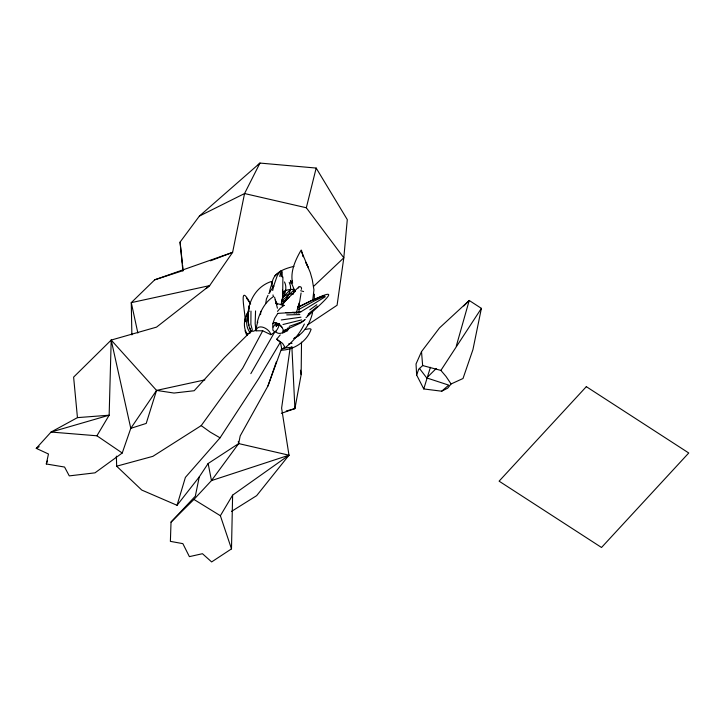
<?xml version="1.0" encoding="UTF-8"?>
<svg xmlns="http://www.w3.org/2000/svg" width="725" height="725" viewBox="0 0 725 725"><rect width="100%" height="100%" fill="white"/><g stroke="black" fill="none" stroke-linecap="round" stroke-linejoin="round"><path stroke-width="1.09" d="M289.202 282.324L290.381 285.55L290.643 289.302L282.542 297.803L282.523 289.782M269.718 292.936C268.748 289.828 273.298 283.022 271.44 281.472C253.442 287.227 244.878 307.563 248.956 325.199M281.345 413.322L294.921 408.61L301.147 374.626L301.518 342.127M282.678 295.836L282.904 276.968M281.626 348.462L267.942 385.99L240.193 435.897L238.67 443.582L208.129 463.52L199.248 476.923L195.324 496.181L171.028 522.091L170.384 541.367L182.854 543.632L189.388 556.637L202.456 553.71L211.646 561.929L231.493 548.879L232.616 495.148L288.985 455.2L281.608 408.121L290.036 348.698M307.753 324.8L337.08 305.252L343.813 257.819L347.293 219.621L316.173 168.064L259.967 163.071L244.552 193.548L232.616 252.363L209.643 285.623L156.528 327.129L111.197 340.07L109.149 415.208L96.914 435.788L51.058 432.046L36.25 448.349L48.466 454.004L46.3 463.982L64.57 467.045L69.274 475.89L94.984 472.845L122.235 453.016L130.781 428.339L156.555 390.413L204.894 379.891M314.233 298.872L314.387 294.178L313.807 294.613M250.977 311.079L250.877 324.383L252.363 330.156M282.523 297.893L281.01 304.772C285.088 300.449 292.012 294.785 295.256 291.242M255.553 310.943L255.164 323.577L256.007 330.799L262.722 330.781L270.815 334.687L273.923 332.73C276.877 331.978 282.252 320.858 276.071 326.313L278.436 324.202L279.469 324.066L275.482 323.794L273.162 327.093M260.547 314.668L260.801 311.324M299.017 313.146L299.162 303.403M257.846 321.991C255.599 326.622 257.774 331.996 251.249 331.252M250.669 330.437L251.24 331.18L250.143 332.965L247.035 333.826C243.074 327.7 243.89 319.426 247.352 313.236M281.092 276.723L281.69 271.531M256.152 329.259L255.97 330.283M289.384 327.899L287.145 330.845L282.641 333.056M247.234 316.399C245.974 321.918 246.455 328.153 250.125 332.702M248.213 312.656L249.346 305.479C247.823 313.988 246.708 323.74 251.222 331.497M301.083 293L299.751 301.364L296.217 313.155M312.874 298.881L313.934 289.9L312.276 279.614L310.282 272.546L301.772 252.073L303.331 256.768L303.023 255.988M256.007 330.799C257.719 322.688 269.854 328.842 270.815 334.687M297.558 308.062L297.893 306.312M265.858 303.005L266.356 299.117L268.032 295.302M481.391 308.361L472.936 349.613L463.012 378.504L451.077 383.96L447.697 388.156L441.67 391.201L423.763 388.944L416.639 374.997L416.032 363.959L421.506 351.625L439.477 327.945L469.22 300.476L481.391 308.361L440.882 370.403L445.957 376.375L451.077 383.96M291.405 283.548L290.498 280.421L294.278 289.81L293.054 294.142L293.543 293.371M313.499 286.466L343.813 257.819L306.322 207.758L316.173 168.064M273.388 287.091L272.709 290.544M274.485 331.724L272.89 330.147L272.79 323.64L274.712 318.302L277.72 313.59M423.763 388.944L430.414 367.285M456.27 346.197L469.22 300.476L463.801 305.968M257.185 322.507C259.722 312.475 264.426 302.388 273.434 296.652M116.381 456.143L116.653 466.193L141.756 490.055L177.045 505.298L185.392 477.394L220.056 437.818L258.716 378.604L280.376 342.209L276.687 339.218L280.222 334.923M111.197 340.07L156.555 390.413L146.214 423.427L130.781 428.339L111.197 340.07L73.615 377.127L77.448 417.627L51.058 432.046L109.149 415.208L77.448 417.627M246.446 316.009L247.343 313.39L249.318 311.061M279.632 276.379L281.246 271.322M312.593 312.566C310.237 322.761 304.518 332.938 294.966 337.85M267.942 385.99L276.352 361.829M284.499 281.962C287.671 288.224 284.59 294.912 281.653 300.603M416.639 374.997L418.651 369.342L422.648 365.554L421.506 351.625M295.265 291.097L294.278 289.81L290.643 289.302L288.813 294.25L284.943 301.537L282.578 304.536M46.3 463.982L47.497 460.828M298.328 287.988C298.881 285.124 302.642 287.191 301.328 289.384M282.94 331.198L283.439 331.035M304.364 324.048C299.878 333.428 293.018 341.665 284.789 348M291.078 283.611L292.392 281.01M301.102 250.143C295.9 259.151 289.819 271.395 292.637 283.158M276.796 274.168C272.808 277.167 271.168 283.085 272.573 287.798M262.722 330.781L242.676 368.218L201.215 425.62L152.875 456.342L116.653 466.193M250.832 373.638L274.974 331.561M287.145 330.845L288.668 328.289M231.493 548.879L220.373 515.729L232.616 495.148M268.757 293.562L273.914 285.976L273.352 286.928L277.322 275.491L280.512 270.951M238.289 441.38L238.67 443.582L211.473 480.593L193.938 499.443L171.028 522.091M182.881 270.96L180.063 242.123L199.384 216.086L259.967 163.071L257.747 165.545M282.605 294.577L285.822 290.353L290.643 289.302M288.151 327.818C285.278 331.225 280.856 335.494 276.234 332.367L275.718 331.171M177.045 505.298L199.248 476.923M238.67 443.582L288.985 455.2L256.65 495.655L231.483 511.433M277.494 311.378L280.131 308.324L284.082 305.379L275.572 303.231M284.943 301.537L289.121 297.132M297.957 336.101L299.09 334.896M250.759 331.57L224.306 357.733L194.182 390.73L174.018 393.05L156.555 390.413M419.367 368.318L426.708 377.915L436.26 368.472M281.545 301.355L294.278 289.81M210.495 260.81L232.616 252.363L154.724 279.814L131.279 302.642L131.868 334.914M307.382 315.683L312.076 311.288M305.968 317.749C337.107 289.474 337.714 287.961 298.637 306.757M295.483 290.1L298.745 287.1M274.576 276.18C279.442 270.316 286.864 268.132 293.96 266.347M280.376 342.209L281.762 348.879M441.67 391.201L448.73 385.129L426.708 377.915M206.226 288.55L209.643 285.623L131.279 302.642L137.859 333.011M308.297 314.097L317.496 306.331M304.446 320.196L300.703 322.951L289.202 328.289M309.811 309.856L316.834 304.736M305.27 319.462L301.464 322.036L289.248 326.359M298.772 309.493L314.306 300.938L324.8 296.054M325.262 296.77L300.757 311.868M283.992 330.491L285.596 329.549M36.25 448.349L39.168 446.682M282.451 296.788L288.813 294.25L293.598 293.507M298.582 307.146L313.127 299.751L324.392 295.555M199.384 216.086L244.552 193.548L306.322 207.758M293.643 338.512L296.67 337.007M282.632 291.939L285.822 290.353M272.79 323.64L275.065 322.553L278.735 323.885L281.49 326.368L283.348 330.02L282.949 331.325M277.566 324.573L275.817 325.326L279.469 324.066L275.482 323.794M313.39 299.923L324.157 295.655M281.409 301.7L286.484 300.032M288.985 455.2L211.473 480.593L208.129 463.52M154.724 279.814L183.117 270.597M277.421 313.408L300.739 311.94M282.977 324.519L301.555 319.924M286.266 410.984L294.921 408.61L291.858 346.505M281.3 319.952L300.966 317.188M281.59 349.033L283.584 348.653L284.508 346.505L282.614 343.396L276.687 339.218M288.813 343.804L292.066 343.242M282.306 305.587L284.082 305.379M283.901 348.109L291.223 347.266M281.336 350.202C293.915 349.894 307.001 341.52 311.097 329.304C309.974 327.827 306.838 329.766 305.261 329.168M299.842 314.568L286.728 314.904M298.492 312.765L285.768 312.638M422.648 365.554L440.882 370.403M300.712 290.725L303.603 291.577M292.818 312.294L294.567 312.955M275.065 322.553L279.297 324.474L278.735 323.885L281.808 327.301M220.056 437.818L210.196 432.091L201.215 425.62M193.938 499.443L220.373 515.729M96.914 435.788L122.235 453.016M250.651 304.056C237.283 278.853 246.074 315.248 245.159 321.764M250.27 303.467L246.355 297.821M293.263 288.396L294.486 290.199M277.43 304.292L275.165 299.86M307.753 266.419L305.832 262.341L308.442 267.915M245.041 330.745L246.645 335.086M247.035 333.826L247.488 335.077M274.585 297.132L277.421 308.207M249.962 328.008L250.433 329.63M273.189 296.036L272.999 294.903M300.458 370.203L301.147 374.626M301.546 250.306L301.863 252.373M180.063 242.123L182.365 263.084M182.6 265.296L183.09 269.709M245.403 321.565L245.349 320.015M282.052 271.694L282.288 276.941M291.396 281.663L291.432 283.076M256.224 328.434L256.161 329.159L256.224 328.434M586.317 386.661L499.099 481.164L601.523 547.484L688.75 452.989L586.317 386.661"/></g></svg>
